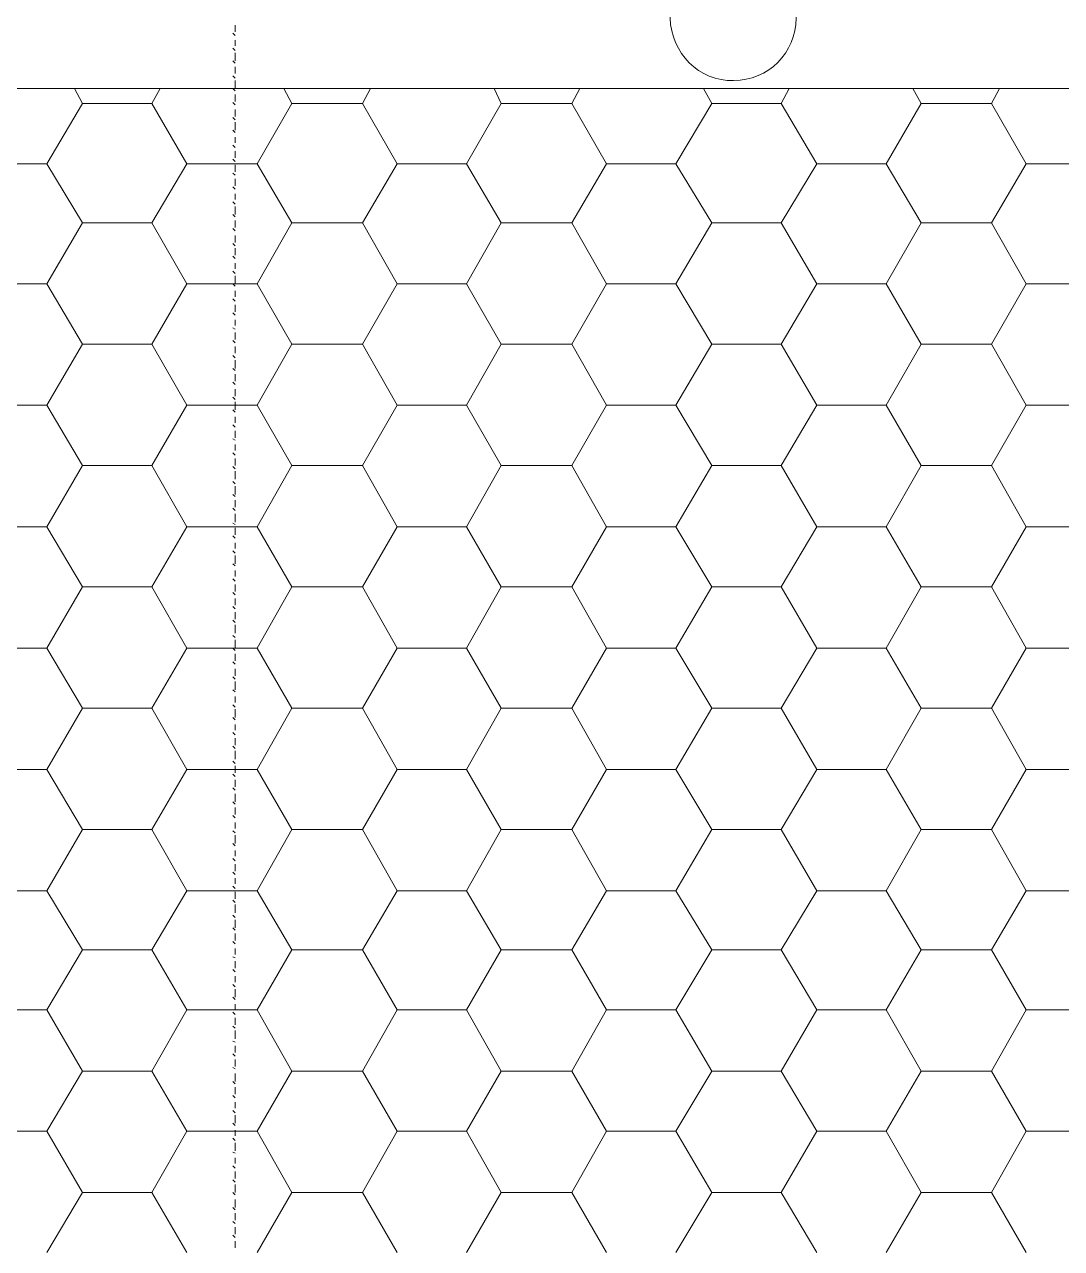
# Model space of a CAD drawing. Header units: millimetres. Extents: x 2928 to 3112, y 1220 to 1280.
# Drawn here: x 3053.932 to 3055.415, y 1273.298 to 1275.049 of the extents above; entities that cross this region are included whole.
import ezdxf

# ---------------------------------------------------------------- set-up
doc = ezdxf.new("R2010")
doc.units = ezdxf.units.MM

msp = doc.modelspace()

# ---------------------------------------------------------------- linework, layer by layer
at = {"color": 7, "linetype": 'Continuous', "lineweight": 20, "true_color": 0x000007}
for points in [[(3054.23327, 1275.04849), (3054.23327, 1275.03857), (3054.23327, 1275.03857)], [(3054.23327, 1275.03361), (3054.22996, 1275.03691), (3054.22996, 1275.03691)], [(3054.23327, 1275.02699), (3054.23327, 1275.01872), (3054.23327, 1275.01872)], [(3054.23327, 1275.0121), (3054.22996, 1275.01541), (3054.22996, 1275.01541)], [(3054.23327, 1275.0088), (3054.23327, 1274.99722), (3054.23327, 1274.99722)], [(3054.23327, 1274.99391), (3054.22996, 1274.99722), (3054.22996, 1274.99722)], [(3054.23327, 1274.98895), (3054.23327, 1274.97903), (3054.23327, 1274.97903)], [(3054.23327, 1274.97241), (3054.22996, 1274.97572), (3054.22996, 1274.97572)], [(3054.23327, 1274.95422), (3054.22996, 1274.95752), (3054.22996, 1274.95752)], [(3054.23327, 1274.9691), (3054.23327, 1274.95752), (3054.23327, 1274.95752)], [(3054.23327, 1274.93437), (3054.22996, 1274.93768), (3054.22996, 1274.93768)], [(3054.23327, 1274.94925), (3054.23327, 1274.93933), (3054.23327, 1274.93933)], [(3054.23327, 1274.92775), (3054.23327, 1274.91783), (3054.23327, 1274.91783)], [(3054.23327, 1274.91287), (3054.22996, 1274.91617), (3054.22996, 1274.91617)], [(3054.23327, 1274.90956), (3054.23327, 1274.89798), (3054.23327, 1274.89798)], [(3054.23327, 1274.89467), (3054.22996, 1274.89798), (3054.22996, 1274.89798)], [(3054.23327, 1274.88806), (3054.23327, 1274.87979), (3054.23327, 1274.87979)], [(3054.23327, 1274.87317), (3054.22996, 1274.87648), (3054.22996, 1274.87648)], [(3054.23327, 1274.86821), (3054.23327, 1274.85828), (3054.23327, 1274.85828)], [(3054.23327, 1274.85332), (3054.22996, 1274.85663), (3054.22996, 1274.85663)], [(3054.23327, 1274.84836), (3054.23327, 1274.83844), (3054.23327, 1274.83844)], [(3054.23327, 1274.83347), (3054.22996, 1274.83678), (3054.22996, 1274.83678)], [(3054.23327, 1274.81363), (3054.22996, 1274.81693), (3054.22996, 1274.81693)], [(3054.23327, 1274.82851), (3054.23327, 1274.81859), (3054.23327, 1274.81859)], [(3054.23327, 1274.79212), (3054.22996, 1274.79543), (3054.22996, 1274.79543)], [(3054.23327, 1274.80701), (3054.23327, 1274.79874), (3054.23327, 1274.79874)], [(3054.23327, 1274.78882), (3054.23327, 1274.77724), (3054.23327, 1274.77724)], [(3054.23327, 1274.77393), (3054.22996, 1274.77724), (3054.22996, 1274.77724)], [(3054.23327, 1274.76897), (3054.23327, 1274.75904), (3054.23327, 1274.75904)], [(3054.23327, 1274.75408), (3054.22996, 1274.75739), (3054.22996, 1274.75739)], [(3054.23327, 1274.74747), (3054.23327, 1274.73754), (3054.23327, 1274.73754)], [(3054.23327, 1274.73258), (3054.22996, 1274.73589), (3054.22996, 1274.73589)], [(3054.23327, 1274.72927), (3054.23327, 1274.71935), (3054.23327, 1274.71935)], [(3054.23327, 1274.71439), (3054.22996, 1274.71769), (3054.22996, 1274.71769)], [(3054.23327, 1274.70777), (3054.23327, 1274.6995), (3054.23327, 1274.6995)], [(3054.23327, 1274.69289), (3054.22996, 1274.69619), (3054.22996, 1274.69619)], [(3054.23327, 1274.67469), (3054.22996, 1274.678), (3054.22996, 1274.678)], [(3054.23327, 1274.68958), (3054.23327, 1274.678), (3054.23327, 1274.678)], [(3054.23327, 1274.65319), (3054.22996, 1274.6565), (3054.22996, 1274.6565)], [(3054.23327, 1274.66808), (3054.23327, 1274.65981), (3054.23327, 1274.65981)], [(3054.23327, 1274.64823), (3054.23327, 1274.6383), (3054.23327, 1274.6383)], [(3054.23327, 1274.63334), (3054.22996, 1274.63665), (3054.22996, 1274.63665)], [(3054.23327, 1274.62673), (3054.23327, 1274.61846), (3054.23327, 1274.61846)], [(3054.23327, 1274.61349), (3054.22996, 1274.61515), (3054.22996, 1274.61515)], [(3054.23327, 1274.60853), (3054.23327, 1274.59861), (3054.23327, 1274.59861)], [(3054.23327, 1274.59365), (3054.22996, 1274.59695), (3054.22996, 1274.59695)], [(3054.23327, 1274.58868), (3054.23327, 1274.57876), (3054.23327, 1274.57876)], [(3054.23327, 1274.57214), (3054.22996, 1274.57545), (3054.22996, 1274.57545)], [(3054.23327, 1274.56884), (3054.23327, 1274.55726), (3054.23327, 1274.55726)], [(3054.23327, 1274.55395), (3054.22996, 1274.55726), (3054.22996, 1274.55726)], [(3054.23327, 1274.5341), (3054.22996, 1274.53741), (3054.22996, 1274.53741)], [(3054.23327, 1274.54899), (3054.23327, 1274.53906), (3054.23327, 1274.53906)], [(3054.23327, 1274.5126), (3054.22996, 1274.51591), (3054.22996, 1274.51591)], [(3054.23327, 1274.52749), (3054.23327, 1274.51756), (3054.23327, 1274.51756)], [(3054.23327, 1274.49441), (3054.22996, 1274.49771), (3054.22996, 1274.49771)], [(3054.23327, 1274.50929), (3054.23327, 1274.49771), (3054.23327, 1274.49771)], [(3054.23327, 1274.48779), (3054.23327, 1274.47952), (3054.23327, 1274.47952)], [(3054.23327, 1274.4729), (3054.22996, 1274.47621), (3054.22996, 1274.47621)], [(3054.23327, 1274.46794), (3054.23327, 1274.45802), (3054.23327, 1274.45802)], [(3054.23327, 1274.45471), (3054.22996, 1274.45636), (3054.22996, 1274.45636)], [(3054.23327, 1274.44809), (3054.23327, 1274.43982), (3054.23327, 1274.43982)], [(3054.23327, 1274.43321), (3054.22996, 1274.43652), (3054.22996, 1274.43652)], [(3054.23327, 1274.42825), (3054.23327, 1274.41832), (3054.23327, 1274.41832)], [(3054.23327, 1274.41336), (3054.22996, 1274.41667), (3054.22996, 1274.41667)], [(3054.23327, 1274.41005), (3054.23327, 1274.39848), (3054.23327, 1274.39848)], [(3054.23327, 1274.39186), (3054.22996, 1274.39517), (3054.22996, 1274.39517)], [(3054.23327, 1274.37367), (3054.22996, 1274.37697), (3054.22996, 1274.37697)], [(3054.23327, 1274.38855), (3054.23327, 1274.37697), (3054.23327, 1274.37697)], [(3054.23327, 1274.3687), (3054.23327, 1274.35878), (3054.23327, 1274.35878)], [(3054.23327, 1274.35382), (3054.22996, 1274.35713), (3054.22996, 1274.35713)], [(3054.23327, 1274.34886), (3054.23327, 1274.33728), (3054.23327, 1274.33728)], [(3054.23327, 1274.33397), (3054.22996, 1274.33562), (3054.22996, 1274.33562)], [(3054.23327, 1274.32901), (3054.23327, 1274.31908), (3054.23327, 1274.31908)], [(3054.23327, 1274.31412), (3054.22996, 1274.31743), (3054.22996, 1274.31743)], [(3054.23327, 1274.30751), (3054.23327, 1274.29924), (3054.23327, 1274.29924)], [(3054.23327, 1274.29262), (3054.22996, 1274.29593), (3054.22996, 1274.29593)], [(3054.23327, 1274.28931), (3054.23327, 1274.27773), (3054.23327, 1274.27773)], [(3054.23327, 1274.27443), (3054.22996, 1274.27773), (3054.22996, 1274.27773)], [(3054.23327, 1274.25292), (3054.22996, 1274.25623), (3054.22996, 1274.25623)], [(3054.23327, 1274.26781), (3054.23327, 1274.25954), (3054.23327, 1274.25954)], [(3054.23327, 1274.23308), (3054.22996, 1274.23638), (3054.22996, 1274.23638)], [(3054.23327, 1274.24796), (3054.23327, 1274.23804), (3054.23327, 1274.23804)], [(3054.23327, 1274.22811), (3054.23327, 1274.21819), (3054.23327, 1274.21819)], [(3054.23327, 1274.21323), (3054.22996, 1274.21654), (3054.22996, 1274.21654)], [(3054.23327, 1274.20827), (3054.23327, 1274.19834), (3054.23327, 1274.19834)], [(3054.23327, 1274.19338), (3054.22996, 1274.19669), (3054.22996, 1274.19669)], [(3054.23327, 1274.19007), (3054.23327, 1274.17849), (3054.23327, 1274.17849)], [(3054.23327, 1274.17188), (3054.22996, 1274.17519), (3054.22996, 1274.17519)], [(3054.23327, 1274.16857), (3054.23327, 1274.15699), (3054.23327, 1274.15699)], [(3054.23327, 1274.15368), (3054.22996, 1274.15699), (3054.22996, 1274.15699)], [(3054.23327, 1274.14872), (3054.23327, 1274.1388), (3054.23327, 1274.1388)], [(3054.23327, 1274.13384), (3054.22996, 1274.13715), (3054.22996, 1274.13715)], [(3054.23327, 1274.11234), (3054.22996, 1274.11564), (3054.22996, 1274.11564)], [(3054.23327, 1274.12722), (3054.23327, 1274.1173), (3054.23327, 1274.1173)], [(3054.23327, 1274.09414), (3054.22996, 1274.09745), (3054.22996, 1274.09745)], [(3054.23327, 1274.10903), (3054.23327, 1274.09745), (3054.23327, 1274.09745)], [(3054.23327, 1274.08753), (3054.23327, 1274.07926), (3054.23327, 1274.07926)], [(3054.23327, 1274.07264), (3054.22996, 1274.07595), (3054.22996, 1274.07595)], [(3054.23327, 1274.06933), (3054.23327, 1274.05775), (3054.23327, 1274.05775)], [(3054.23327, 1274.05445), (3054.22996, 1274.05775), (3054.22996, 1274.05775)], [(3054.23327, 1274.04783), (3054.23327, 1274.03956), (3054.23327, 1274.03956)], [(3054.23327, 1274.03294), (3054.22996, 1274.03625), (3054.22996, 1274.03625)], [(3054.23327, 1274.02798), (3054.23327, 1274.01806), (3054.23327, 1274.01806)], [(3054.23327, 1274.0131), (3054.22996, 1274.0164), (3054.22996, 1274.0164)], [(3054.23327, 1274.00979), (3054.23327, 1273.99821), (3054.23327, 1273.99821)], [(3054.23327, 1273.99159), (3054.22996, 1273.9949), (3054.22996, 1273.9949)], [(3054.23327, 1273.9734), (3054.22996, 1273.97671), (3054.22996, 1273.97671)], [(3054.23327, 1273.98829), (3054.23327, 1273.97836), (3054.23327, 1273.97836)], [(3054.23327, 1273.95355), (3054.22996, 1273.95686), (3054.22996, 1273.95686)], [(3054.23327, 1273.96844), (3054.23327, 1273.95851), (3054.23327, 1273.95851)], [(3054.23327, 1273.94859), (3054.23327, 1273.93701), (3054.23327, 1273.93701)], [(3054.23327, 1273.9337), (3054.22996, 1273.93701), (3054.22996, 1273.93701)], [(3054.23327, 1273.92874), (3054.23327, 1273.91882), (3054.23327, 1273.91882)], [(3054.23327, 1273.91386), (3054.22996, 1273.91716), (3054.22996, 1273.91716)], [(3054.23327, 1273.90724), (3054.23327, 1273.89897), (3054.23327, 1273.89897)], [(3054.23327, 1273.89235), (3054.22996, 1273.89566), (3054.22996, 1273.89566)], [(3054.23327, 1273.88905), (3054.23327, 1273.87747), (3054.23327, 1273.87747)], [(3054.23327, 1273.87416), (3054.22996, 1273.87747), (3054.22996, 1273.87747)], [(3054.23327, 1273.86754), (3054.23327, 1273.85927), (3054.23327, 1273.85927)], [(3054.23327, 1273.85266), (3054.22996, 1273.85597), (3054.22996, 1273.85597)], [(3054.23327, 1273.83281), (3054.22996, 1273.83612), (3054.22996, 1273.83612)], [(3054.23327, 1273.8477), (3054.23327, 1273.83777), (3054.23327, 1273.83777)], [(3054.23327, 1273.81296), (3054.22996, 1273.81627), (3054.22996, 1273.81627)], [(3054.23327, 1273.82785), (3054.23327, 1273.81958), (3054.23327, 1273.81958)], [(3054.23327, 1273.808), (3054.23327, 1273.79808), (3054.23327, 1273.79808)], [(3054.23327, 1273.79312), (3054.22996, 1273.79642), (3054.22996, 1273.79642)], [(3054.23327, 1273.78981), (3054.23327, 1273.77823), (3054.23327, 1273.77823)], [(3054.23327, 1273.77161), (3054.22996, 1273.77492), (3054.22996, 1273.77492)], [(3054.23327, 1273.76831), (3054.23327, 1273.75673), (3054.23327, 1273.75673)], [(3054.23327, 1273.75342), (3054.22996, 1273.75673), (3054.22996, 1273.75673)], [(3054.23327, 1273.74846), (3054.23327, 1273.73853), (3054.23327, 1273.73853)], [(3054.23327, 1273.73357), (3054.22996, 1273.73688), (3054.22996, 1273.73688)], [(3054.23327, 1273.72696), (3054.23327, 1273.71869), (3054.23327, 1273.71869)], [(3054.23327, 1273.71372), (3054.22996, 1273.71538), (3054.22996, 1273.71538)], [(3054.23327, 1273.69388), (3054.22996, 1273.69718), (3054.22996, 1273.69718)], [(3054.23327, 1273.70876), (3054.23327, 1273.69884), (3054.23327, 1273.69884)], [(3054.23327, 1273.67237), (3054.22996, 1273.67568), (3054.22996, 1273.67568)], [(3054.23327, 1273.68726), (3054.23327, 1273.67899), (3054.23327, 1273.67899)], [(3054.23327, 1273.65418), (3054.22996, 1273.65749), (3054.22996, 1273.65749)], [(3054.23327, 1273.66907), (3054.23327, 1273.65749), (3054.23327, 1273.65749)], [(3054.23327, 1273.64756), (3054.23327, 1273.63929), (3054.23327, 1273.63929)], [(3054.23327, 1273.63268), (3054.22996, 1273.63599), (3054.22996, 1273.63599)], [(3054.23327, 1273.62772), (3054.23327, 1273.61779), (3054.23327, 1273.61779)], [(3054.23327, 1273.61283), (3054.22996, 1273.61614), (3054.22996, 1273.61614)], [(3054.23327, 1273.60952), (3054.23327, 1273.59794), (3054.23327, 1273.59794)], [(3054.23327, 1273.59298), (3054.22996, 1273.59464), (3054.22996, 1273.59464)], [(3054.23327, 1273.58802), (3054.23327, 1273.5781), (3054.23327, 1273.5781)], [(3054.23327, 1273.57313), (3054.22996, 1273.57644), (3054.22996, 1273.57644)], [(3054.23327, 1273.55494), (3054.22996, 1273.5566), (3054.22996, 1273.5566)], [(3054.23327, 1273.56817), (3054.23327, 1273.55825), (3054.23327, 1273.55825)], [(3054.23327, 1273.53344), (3054.22996, 1273.53675), (3054.22996, 1273.53675)], [(3054.23327, 1273.54833), (3054.23327, 1273.53675), (3054.23327, 1273.53675)], [(3054.23327, 1273.51359), (3054.22996, 1273.5169), (3054.22996, 1273.5169)], [(3054.23327, 1273.52848), (3054.23327, 1273.51855), (3054.23327, 1273.51855)], [(3054.23327, 1273.50698), (3054.23327, 1273.49871), (3054.23327, 1273.49871)], [(3054.23327, 1273.49209), (3054.22996, 1273.4954), (3054.22996, 1273.4954)], [(3054.23327, 1273.48878), (3054.23327, 1273.4772), (3054.23327, 1273.4772)], [(3054.23327, 1273.4739), (3054.22996, 1273.4772), (3054.22996, 1273.4772)], [(3054.23327, 1273.46728), (3054.23327, 1273.45901), (3054.23327, 1273.45901)], [(3054.23327, 1273.45239), (3054.22996, 1273.4557), (3054.22996, 1273.4557)], [(3054.23327, 1273.44909), (3054.23327, 1273.43751), (3054.23327, 1273.43751)], [(3054.23327, 1273.4342), (3054.22996, 1273.43585), (3054.22996, 1273.43585)], [(3054.23327, 1273.4127), (3054.22996, 1273.41601), (3054.22996, 1273.41601)], [(3054.23327, 1273.42758), (3054.23327, 1273.41931), (3054.23327, 1273.41931)], [(3054.23327, 1273.39285), (3054.22996, 1273.39616), (3054.22996, 1273.39616)], [(3054.23327, 1273.40774), (3054.23327, 1273.39781), (3054.23327, 1273.39781)], [(3054.23327, 1273.37466), (3054.22996, 1273.37796), (3054.22996, 1273.37796)], [(3054.23327, 1273.38954), (3054.23327, 1273.37796), (3054.23327, 1273.37796)], [(3054.23327, 1273.36804), (3054.23327, 1273.35646), (3054.23327, 1273.35646)], [(3054.23327, 1273.35315), (3054.22996, 1273.35646), (3054.22996, 1273.35646)], [(3054.23327, 1273.34819), (3054.23327, 1273.33827), (3054.23327, 1273.33827)], [(3054.23327, 1273.33331), (3054.22996, 1273.33661), (3054.22996, 1273.33661)], [(3054.23327, 1273.32834), (3054.23327, 1273.31842), (3054.23327, 1273.31842)], [(3054.23327, 1273.31346), (3054.22996, 1273.31677), (3054.22996, 1273.31677)], [(3054.23327, 1273.3085), (3054.23327, 1273.29857), (3054.23327, 1273.29857)]]:
    msp.add_lwpolyline(points, dxfattribs=at)
at = {"color": 7, "linetype": 'Continuous', "lineweight": 5, "true_color": 0x000007}
msp.add_lwpolyline([(3058.27562, 1268.15632), (3052.47342, 1268.15632), (3058.27562, 1268.15632), (3058.27562, 1274.95752), (3052.47342, 1274.95752), (3052.47342, 1268.15632)], dxfattribs=at)
at = {"color": 9, "linetype": 'Continuous', "lineweight": 13, "true_color": 0xbababa}
for points in [[(3054.01494, 1274.93602), (3054.00336, 1274.95752), (3054.00336, 1274.95752)], [(3054.11418, 1274.93602), (3054.12576, 1274.95752), (3054.12576, 1274.95752)], [(3054.31431, 1274.93602), (3054.30274, 1274.95752), (3054.30274, 1274.95752)], [(3054.41521, 1274.93602), (3054.42679, 1274.95752), (3054.42679, 1274.95752)], [(3054.61369, 1274.93602), (3054.60376, 1274.95752), (3054.60376, 1274.95752)], [(3054.71458, 1274.93602), (3054.72616, 1274.95752), (3054.72616, 1274.95752)], [(3054.91471, 1274.93602), (3054.90313, 1274.95752), (3054.90313, 1274.95752)], [(3055.01395, 1274.93602), (3055.02553, 1274.95752), (3055.02553, 1274.95752)], [(3055.21408, 1274.93602), (3055.20251, 1274.95752), (3055.20251, 1274.95752)], [(3055.31498, 1274.93602), (3055.32655, 1274.95752), (3055.32655, 1274.95752)], [(3053.96367, 1274.85001), (3054.01494, 1274.93602), (3054.01494, 1274.93602)], [(3054.01494, 1274.93602), (3054.11418, 1274.93602), (3054.11418, 1274.93602)], [(3054.1638, 1274.85001), (3054.11418, 1274.93602), (3054.11418, 1274.93602)], [(3054.26469, 1274.85001), (3054.31431, 1274.93602), (3054.31431, 1274.93602)], [(3054.31431, 1274.93602), (3054.41521, 1274.93602), (3054.41521, 1274.93602)], [(3054.46483, 1274.85001), (3054.41521, 1274.93602), (3054.41521, 1274.93602)], [(3054.56407, 1274.85001), (3054.61369, 1274.93602), (3054.61369, 1274.93602)], [(3054.61369, 1274.93602), (3054.71458, 1274.93602), (3054.71458, 1274.93602)], [(3054.7642, 1274.85001), (3054.71458, 1274.93602), (3054.71458, 1274.93602)], [(3054.86344, 1274.85001), (3054.91471, 1274.93602), (3054.91471, 1274.93602)], [(3054.91471, 1274.93602), (3055.01395, 1274.93602), (3055.01395, 1274.93602)], [(3055.06522, 1274.85001), (3055.01395, 1274.93602), (3055.01395, 1274.93602)], [(3055.16446, 1274.85001), (3055.21408, 1274.93602), (3055.21408, 1274.93602)], [(3055.21408, 1274.93602), (3055.31498, 1274.93602), (3055.31498, 1274.93602)], [(3055.3646, 1274.85001), (3055.31498, 1274.93602), (3055.31498, 1274.93602)], [(3053.86443, 1274.85001), (3053.96367, 1274.85001), (3053.96367, 1274.85001)], [(3054.01494, 1274.76566), (3053.96367, 1274.85001), (3053.96367, 1274.85001)], [(3054.11418, 1274.76566), (3054.1638, 1274.85001), (3054.1638, 1274.85001)], [(3054.1638, 1274.85001), (3054.26469, 1274.85001), (3054.26469, 1274.85001)], [(3054.31431, 1274.76566), (3054.26469, 1274.85001), (3054.26469, 1274.85001)], [(3054.41521, 1274.76566), (3054.46483, 1274.85001), (3054.46483, 1274.85001)], [(3054.46483, 1274.85001), (3054.56407, 1274.85001), (3054.56407, 1274.85001)], [(3054.61369, 1274.76566), (3054.56407, 1274.85001), (3054.56407, 1274.85001)], [(3054.71458, 1274.76566), (3054.7642, 1274.85001), (3054.7642, 1274.85001)], [(3054.7642, 1274.85001), (3054.86344, 1274.85001), (3054.86344, 1274.85001)], [(3054.91471, 1274.76566), (3054.86344, 1274.85001), (3054.86344, 1274.85001)], [(3055.01395, 1274.76566), (3055.06522, 1274.85001), (3055.06522, 1274.85001)], [(3055.06522, 1274.85001), (3055.16446, 1274.85001), (3055.16446, 1274.85001)], [(3055.21408, 1274.76566), (3055.16446, 1274.85001), (3055.16446, 1274.85001)], [(3055.31498, 1274.76566), (3055.3646, 1274.85001), (3055.3646, 1274.85001)], [(3055.3646, 1274.85001), (3055.46549, 1274.85001), (3055.46549, 1274.85001)], [(3053.96367, 1274.678), (3054.01494, 1274.76566), (3054.01494, 1274.76566)], [(3054.01494, 1274.76566), (3054.11418, 1274.76566), (3054.11418, 1274.76566)], [(3054.1638, 1274.678), (3054.11418, 1274.76566), (3054.11418, 1274.76566)], [(3054.26469, 1274.678), (3054.31431, 1274.76566), (3054.31431, 1274.76566)], [(3054.31431, 1274.76566), (3054.41521, 1274.76566), (3054.41521, 1274.76566)], [(3054.46483, 1274.678), (3054.41521, 1274.76566), (3054.41521, 1274.76566)], [(3054.56407, 1274.678), (3054.61369, 1274.76566), (3054.61369, 1274.76566)], [(3054.61369, 1274.76566), (3054.71458, 1274.76566), (3054.71458, 1274.76566)], [(3054.7642, 1274.678), (3054.71458, 1274.76566), (3054.71458, 1274.76566)], [(3054.86344, 1274.678), (3054.91471, 1274.76566), (3054.91471, 1274.76566)], [(3054.91471, 1274.76566), (3055.01395, 1274.76566), (3055.01395, 1274.76566)], [(3055.06522, 1274.678), (3055.01395, 1274.76566), (3055.01395, 1274.76566)], [(3055.16446, 1274.678), (3055.21408, 1274.76566), (3055.21408, 1274.76566)], [(3055.21408, 1274.76566), (3055.31498, 1274.76566), (3055.31498, 1274.76566)], [(3055.3646, 1274.678), (3055.31498, 1274.76566), (3055.31498, 1274.76566)], [(3053.86443, 1274.678), (3053.96367, 1274.678), (3053.96367, 1274.678)], [(3054.01494, 1274.59199), (3053.96367, 1274.678), (3053.96367, 1274.678)], [(3054.11418, 1274.59199), (3054.1638, 1274.678), (3054.1638, 1274.678)], [(3054.1638, 1274.678), (3054.26469, 1274.678), (3054.26469, 1274.678)], [(3054.31431, 1274.59199), (3054.26469, 1274.678), (3054.26469, 1274.678)], [(3054.41521, 1274.59199), (3054.46483, 1274.678), (3054.46483, 1274.678)], [(3054.46483, 1274.678), (3054.56407, 1274.678), (3054.56407, 1274.678)], [(3054.61369, 1274.59199), (3054.56407, 1274.678), (3054.56407, 1274.678)], [(3054.71458, 1274.59199), (3054.7642, 1274.678), (3054.7642, 1274.678)], [(3054.7642, 1274.678), (3054.86344, 1274.678), (3054.86344, 1274.678)], [(3054.91471, 1274.59199), (3054.86344, 1274.678), (3054.86344, 1274.678)], [(3055.01395, 1274.59199), (3055.06522, 1274.678), (3055.06522, 1274.678)], [(3055.06522, 1274.678), (3055.16446, 1274.678), (3055.16446, 1274.678)], [(3055.21408, 1274.59199), (3055.16446, 1274.678), (3055.16446, 1274.678)], [(3055.31498, 1274.59199), (3055.3646, 1274.678), (3055.3646, 1274.678)], [(3055.3646, 1274.678), (3055.46549, 1274.678), (3055.46549, 1274.678)], [(3053.96367, 1274.50433), (3054.01494, 1274.59199), (3054.01494, 1274.59199)], [(3054.01494, 1274.59199), (3054.11418, 1274.59199), (3054.11418, 1274.59199)], [(3054.1638, 1274.50433), (3054.11418, 1274.59199), (3054.11418, 1274.59199)], [(3054.26469, 1274.50433), (3054.31431, 1274.59199), (3054.31431, 1274.59199)], [(3054.31431, 1274.59199), (3054.41521, 1274.59199), (3054.41521, 1274.59199)], [(3054.46483, 1274.50433), (3054.41521, 1274.59199), (3054.41521, 1274.59199)], [(3054.56407, 1274.50433), (3054.61369, 1274.59199), (3054.61369, 1274.59199)], [(3054.61369, 1274.59199), (3054.71458, 1274.59199), (3054.71458, 1274.59199)], [(3054.7642, 1274.50433), (3054.71458, 1274.59199), (3054.71458, 1274.59199)], [(3054.86344, 1274.50433), (3054.91471, 1274.59199), (3054.91471, 1274.59199)], [(3054.91471, 1274.59199), (3055.01395, 1274.59199), (3055.01395, 1274.59199)], [(3055.06522, 1274.50433), (3055.01395, 1274.59199), (3055.01395, 1274.59199)], [(3055.16446, 1274.50433), (3055.21408, 1274.59199), (3055.21408, 1274.59199)], [(3055.21408, 1274.59199), (3055.31498, 1274.59199), (3055.31498, 1274.59199)], [(3055.3646, 1274.50433), (3055.31498, 1274.59199), (3055.31498, 1274.59199)], [(3053.86443, 1274.50433), (3053.96367, 1274.50433), (3053.96367, 1274.50433)], [(3054.01494, 1274.41832), (3053.96367, 1274.50433), (3053.96367, 1274.50433)], [(3054.11418, 1274.41832), (3054.1638, 1274.50433), (3054.1638, 1274.50433)], [(3054.1638, 1274.50433), (3054.26469, 1274.50433), (3054.26469, 1274.50433)], [(3054.31431, 1274.41832), (3054.26469, 1274.50433), (3054.26469, 1274.50433)], [(3054.41521, 1274.41832), (3054.46483, 1274.50433), (3054.46483, 1274.50433)], [(3054.46483, 1274.50433), (3054.56407, 1274.50433), (3054.56407, 1274.50433)], [(3054.61369, 1274.41832), (3054.56407, 1274.50433), (3054.56407, 1274.50433)], [(3054.71458, 1274.41832), (3054.7642, 1274.50433), (3054.7642, 1274.50433)], [(3054.7642, 1274.50433), (3054.86344, 1274.50433), (3054.86344, 1274.50433)], [(3054.91471, 1274.41832), (3054.86344, 1274.50433), (3054.86344, 1274.50433)], [(3055.01395, 1274.41832), (3055.06522, 1274.50433), (3055.06522, 1274.50433)], [(3055.06522, 1274.50433), (3055.16446, 1274.50433), (3055.16446, 1274.50433)], [(3055.21408, 1274.41832), (3055.16446, 1274.50433), (3055.16446, 1274.50433)], [(3055.31498, 1274.41832), (3055.3646, 1274.50433), (3055.3646, 1274.50433)], [(3055.3646, 1274.50433), (3055.46549, 1274.50433), (3055.46549, 1274.50433)], [(3053.96367, 1274.33066), (3054.01494, 1274.41832), (3054.01494, 1274.41832)], [(3054.01494, 1274.41832), (3054.11418, 1274.41832), (3054.11418, 1274.41832)], [(3054.1638, 1274.33066), (3054.11418, 1274.41832), (3054.11418, 1274.41832)], [(3054.26469, 1274.33066), (3054.31431, 1274.41832), (3054.31431, 1274.41832)], [(3054.31431, 1274.41832), (3054.41521, 1274.41832), (3054.41521, 1274.41832)], [(3054.46483, 1274.33066), (3054.41521, 1274.41832), (3054.41521, 1274.41832)], [(3054.56407, 1274.33066), (3054.61369, 1274.41832), (3054.61369, 1274.41832)], [(3054.61369, 1274.41832), (3054.71458, 1274.41832), (3054.71458, 1274.41832)], [(3054.7642, 1274.33066), (3054.71458, 1274.41832), (3054.71458, 1274.41832)], [(3054.86344, 1274.33066), (3054.91471, 1274.41832), (3054.91471, 1274.41832)], [(3054.91471, 1274.41832), (3055.01395, 1274.41832), (3055.01395, 1274.41832)], [(3055.06522, 1274.33066), (3055.01395, 1274.41832), (3055.01395, 1274.41832)], [(3055.16446, 1274.33066), (3055.21408, 1274.41832), (3055.21408, 1274.41832)], [(3055.21408, 1274.41832), (3055.31498, 1274.41832), (3055.31498, 1274.41832)], [(3055.3646, 1274.33066), (3055.31498, 1274.41832), (3055.31498, 1274.41832)], [(3053.86443, 1274.33066), (3053.96367, 1274.33066), (3053.96367, 1274.33066)], [(3054.01494, 1274.24465), (3053.96367, 1274.33066), (3053.96367, 1274.33066)], [(3054.11418, 1274.24465), (3054.1638, 1274.33066), (3054.1638, 1274.33066)], [(3054.1638, 1274.33066), (3054.26469, 1274.33066), (3054.26469, 1274.33066)], [(3054.31431, 1274.24465), (3054.26469, 1274.33066), (3054.26469, 1274.33066)], [(3054.41521, 1274.24465), (3054.46483, 1274.33066), (3054.46483, 1274.33066)], [(3054.46483, 1274.33066), (3054.56407, 1274.33066), (3054.56407, 1274.33066)], [(3054.61369, 1274.24465), (3054.56407, 1274.33066), (3054.56407, 1274.33066)], [(3054.71458, 1274.24465), (3054.7642, 1274.33066), (3054.7642, 1274.33066)], [(3054.7642, 1274.33066), (3054.86344, 1274.33066), (3054.86344, 1274.33066)], [(3054.91471, 1274.24465), (3054.86344, 1274.33066), (3054.86344, 1274.33066)], [(3055.01395, 1274.24465), (3055.06522, 1274.33066), (3055.06522, 1274.33066)], [(3055.06522, 1274.33066), (3055.16446, 1274.33066), (3055.16446, 1274.33066)], [(3055.21408, 1274.24465), (3055.16446, 1274.33066), (3055.16446, 1274.33066)], [(3055.31498, 1274.24465), (3055.3646, 1274.33066), (3055.3646, 1274.33066)], [(3055.3646, 1274.33066), (3055.46549, 1274.33066), (3055.46549, 1274.33066)], [(3053.96367, 1274.15699), (3054.01494, 1274.24465), (3054.01494, 1274.24465)], [(3054.01494, 1274.24465), (3054.11418, 1274.24465), (3054.11418, 1274.24465)], [(3054.1638, 1274.15699), (3054.11418, 1274.24465), (3054.11418, 1274.24465)], [(3054.26469, 1274.15699), (3054.31431, 1274.24465), (3054.31431, 1274.24465)], [(3054.31431, 1274.24465), (3054.41521, 1274.24465), (3054.41521, 1274.24465)], [(3054.46483, 1274.15699), (3054.41521, 1274.24465), (3054.41521, 1274.24465)], [(3054.56407, 1274.15699), (3054.61369, 1274.24465), (3054.61369, 1274.24465)], [(3054.61369, 1274.24465), (3054.71458, 1274.24465), (3054.71458, 1274.24465)], [(3054.7642, 1274.15699), (3054.71458, 1274.24465), (3054.71458, 1274.24465)], [(3054.86344, 1274.15699), (3054.91471, 1274.24465), (3054.91471, 1274.24465)], [(3054.91471, 1274.24465), (3055.01395, 1274.24465), (3055.01395, 1274.24465)], [(3055.06522, 1274.15699), (3055.01395, 1274.24465), (3055.01395, 1274.24465)], [(3055.16446, 1274.15699), (3055.21408, 1274.24465), (3055.21408, 1274.24465)], [(3055.21408, 1274.24465), (3055.31498, 1274.24465), (3055.31498, 1274.24465)], [(3055.3646, 1274.15699), (3055.31498, 1274.24465), (3055.31498, 1274.24465)], [(3053.86443, 1274.15699), (3053.96367, 1274.15699), (3053.96367, 1274.15699)], [(3054.01494, 1274.07099), (3053.96367, 1274.15699), (3053.96367, 1274.15699)], [(3054.11418, 1274.07099), (3054.1638, 1274.15699), (3054.1638, 1274.15699)], [(3054.1638, 1274.15699), (3054.26469, 1274.15699), (3054.26469, 1274.15699)], [(3054.31431, 1274.07099), (3054.26469, 1274.15699), (3054.26469, 1274.15699)], [(3054.41521, 1274.07099), (3054.46483, 1274.15699), (3054.46483, 1274.15699)], [(3054.46483, 1274.15699), (3054.56407, 1274.15699), (3054.56407, 1274.15699)], [(3054.61369, 1274.07099), (3054.56407, 1274.15699), (3054.56407, 1274.15699)], [(3054.71458, 1274.07099), (3054.7642, 1274.15699), (3054.7642, 1274.15699)], [(3054.7642, 1274.15699), (3054.86344, 1274.15699), (3054.86344, 1274.15699)], [(3054.91471, 1274.07099), (3054.86344, 1274.15699), (3054.86344, 1274.15699)], [(3055.01395, 1274.07099), (3055.06522, 1274.15699), (3055.06522, 1274.15699)], [(3055.06522, 1274.15699), (3055.16446, 1274.15699), (3055.16446, 1274.15699)], [(3055.21408, 1274.07099), (3055.16446, 1274.15699), (3055.16446, 1274.15699)], [(3055.31498, 1274.07099), (3055.3646, 1274.15699), (3055.3646, 1274.15699)], [(3055.3646, 1274.15699), (3055.46549, 1274.15699), (3055.46549, 1274.15699)], [(3053.96367, 1273.98332), (3054.01494, 1274.07099), (3054.01494, 1274.07099)], [(3054.01494, 1274.07099), (3054.11418, 1274.07099), (3054.11418, 1274.07099)], [(3054.1638, 1273.98332), (3054.11418, 1274.07099), (3054.11418, 1274.07099)], [(3054.26469, 1273.98332), (3054.31431, 1274.07099), (3054.31431, 1274.07099)], [(3054.31431, 1274.07099), (3054.41521, 1274.07099), (3054.41521, 1274.07099)], [(3054.46483, 1273.98332), (3054.41521, 1274.07099), (3054.41521, 1274.07099)], [(3054.56407, 1273.98332), (3054.61369, 1274.07099), (3054.61369, 1274.07099)], [(3054.61369, 1274.07099), (3054.71458, 1274.07099), (3054.71458, 1274.07099)], [(3054.7642, 1273.98332), (3054.71458, 1274.07099), (3054.71458, 1274.07099)], [(3054.86344, 1273.98332), (3054.91471, 1274.07099), (3054.91471, 1274.07099)], [(3054.91471, 1274.07099), (3055.01395, 1274.07099), (3055.01395, 1274.07099)], [(3055.06522, 1273.98332), (3055.01395, 1274.07099), (3055.01395, 1274.07099)], [(3055.16446, 1273.98332), (3055.21408, 1274.07099), (3055.21408, 1274.07099)], [(3055.21408, 1274.07099), (3055.31498, 1274.07099), (3055.31498, 1274.07099)], [(3055.3646, 1273.98332), (3055.31498, 1274.07099), (3055.31498, 1274.07099)], [(3053.86443, 1273.98332), (3053.96367, 1273.98332), (3053.96367, 1273.98332)], [(3054.01494, 1273.89732), (3053.96367, 1273.98332), (3053.96367, 1273.98332)], [(3054.11418, 1273.89732), (3054.1638, 1273.98332), (3054.1638, 1273.98332)], [(3054.1638, 1273.98332), (3054.26469, 1273.98332), (3054.26469, 1273.98332)], [(3054.31431, 1273.89732), (3054.26469, 1273.98332), (3054.26469, 1273.98332)], [(3054.41521, 1273.89732), (3054.46483, 1273.98332), (3054.46483, 1273.98332)], [(3054.46483, 1273.98332), (3054.56407, 1273.98332), (3054.56407, 1273.98332)], [(3054.61369, 1273.89732), (3054.56407, 1273.98332), (3054.56407, 1273.98332)], [(3054.71458, 1273.89732), (3054.7642, 1273.98332), (3054.7642, 1273.98332)], [(3054.7642, 1273.98332), (3054.86344, 1273.98332), (3054.86344, 1273.98332)], [(3054.91471, 1273.89732), (3054.86344, 1273.98332), (3054.86344, 1273.98332)], [(3055.01395, 1273.89732), (3055.06522, 1273.98332), (3055.06522, 1273.98332)], [(3055.06522, 1273.98332), (3055.16446, 1273.98332), (3055.16446, 1273.98332)], [(3055.21408, 1273.89732), (3055.16446, 1273.98332), (3055.16446, 1273.98332)], [(3055.31498, 1273.89732), (3055.3646, 1273.98332), (3055.3646, 1273.98332)], [(3055.3646, 1273.98332), (3055.46549, 1273.98332), (3055.46549, 1273.98332)], [(3053.96367, 1273.80966), (3054.01494, 1273.89732), (3054.01494, 1273.89732)], [(3054.01494, 1273.89732), (3054.11418, 1273.89732), (3054.11418, 1273.89732)], [(3054.1638, 1273.80966), (3054.11418, 1273.89732), (3054.11418, 1273.89732)], [(3054.26469, 1273.80966), (3054.31431, 1273.89732), (3054.31431, 1273.89732)], [(3054.31431, 1273.89732), (3054.41521, 1273.89732), (3054.41521, 1273.89732)], [(3054.46483, 1273.80966), (3054.41521, 1273.89732), (3054.41521, 1273.89732)], [(3054.56407, 1273.80966), (3054.61369, 1273.89732), (3054.61369, 1273.89732)], [(3054.61369, 1273.89732), (3054.71458, 1273.89732), (3054.71458, 1273.89732)], [(3054.7642, 1273.80966), (3054.71458, 1273.89732), (3054.71458, 1273.89732)], [(3054.86344, 1273.80966), (3054.91471, 1273.89732), (3054.91471, 1273.89732)], [(3054.91471, 1273.89732), (3055.01395, 1273.89732), (3055.01395, 1273.89732)], [(3055.06522, 1273.80966), (3055.01395, 1273.89732), (3055.01395, 1273.89732)], [(3055.16446, 1273.80966), (3055.21408, 1273.89732), (3055.21408, 1273.89732)], [(3055.21408, 1273.89732), (3055.31498, 1273.89732), (3055.31498, 1273.89732)], [(3055.3646, 1273.80966), (3055.31498, 1273.89732), (3055.31498, 1273.89732)], [(3053.86443, 1273.80966), (3053.96367, 1273.80966), (3053.96367, 1273.80966)], [(3054.01494, 1273.7253), (3053.96367, 1273.80966), (3053.96367, 1273.80966)], [(3054.11418, 1273.7253), (3054.1638, 1273.80966), (3054.1638, 1273.80966)], [(3054.1638, 1273.80966), (3054.26469, 1273.80966), (3054.26469, 1273.80966)], [(3054.31431, 1273.7253), (3054.26469, 1273.80966), (3054.26469, 1273.80966)], [(3054.41521, 1273.7253), (3054.46483, 1273.80966), (3054.46483, 1273.80966)], [(3054.46483, 1273.80966), (3054.56407, 1273.80966), (3054.56407, 1273.80966)], [(3054.61369, 1273.7253), (3054.56407, 1273.80966), (3054.56407, 1273.80966)], [(3054.71458, 1273.7253), (3054.7642, 1273.80966), (3054.7642, 1273.80966)], [(3054.7642, 1273.80966), (3054.86344, 1273.80966), (3054.86344, 1273.80966)], [(3054.91471, 1273.7253), (3054.86344, 1273.80966), (3054.86344, 1273.80966)], [(3055.01395, 1273.7253), (3055.06522, 1273.80966), (3055.06522, 1273.80966)], [(3055.06522, 1273.80966), (3055.16446, 1273.80966), (3055.16446, 1273.80966)], [(3055.21408, 1273.7253), (3055.16446, 1273.80966), (3055.16446, 1273.80966)], [(3055.31498, 1273.7253), (3055.3646, 1273.80966), (3055.3646, 1273.80966)], [(3055.3646, 1273.80966), (3055.46549, 1273.80966), (3055.46549, 1273.80966)], [(3053.96367, 1273.63929), (3054.01494, 1273.7253), (3054.01494, 1273.7253)], [(3054.01494, 1273.7253), (3054.11418, 1273.7253), (3054.11418, 1273.7253)], [(3054.1638, 1273.63929), (3054.11418, 1273.7253), (3054.11418, 1273.7253)], [(3054.26469, 1273.63929), (3054.31431, 1273.7253), (3054.31431, 1273.7253)], [(3054.31431, 1273.7253), (3054.41521, 1273.7253), (3054.41521, 1273.7253)], [(3054.46483, 1273.63929), (3054.41521, 1273.7253), (3054.41521, 1273.7253)], [(3054.56407, 1273.63929), (3054.61369, 1273.7253), (3054.61369, 1273.7253)], [(3054.61369, 1273.7253), (3054.71458, 1273.7253), (3054.71458, 1273.7253)], [(3054.7642, 1273.63929), (3054.71458, 1273.7253), (3054.71458, 1273.7253)], [(3054.86344, 1273.63929), (3054.91471, 1273.7253), (3054.91471, 1273.7253)], [(3054.91471, 1273.7253), (3055.01395, 1273.7253), (3055.01395, 1273.7253)], [(3055.06522, 1273.63929), (3055.01395, 1273.7253), (3055.01395, 1273.7253)], [(3055.16446, 1273.63929), (3055.21408, 1273.7253), (3055.21408, 1273.7253)], [(3055.21408, 1273.7253), (3055.31498, 1273.7253), (3055.31498, 1273.7253)], [(3055.3646, 1273.63929), (3055.31498, 1273.7253), (3055.31498, 1273.7253)], [(3053.86443, 1273.63929), (3053.96367, 1273.63929), (3053.96367, 1273.63929)], [(3054.01494, 1273.55163), (3053.96367, 1273.63929), (3053.96367, 1273.63929)], [(3054.11418, 1273.55163), (3054.1638, 1273.63929), (3054.1638, 1273.63929)], [(3054.1638, 1273.63929), (3054.26469, 1273.63929), (3054.26469, 1273.63929)], [(3054.31431, 1273.55163), (3054.26469, 1273.63929), (3054.26469, 1273.63929)], [(3054.41521, 1273.55163), (3054.46483, 1273.63929), (3054.46483, 1273.63929)], [(3054.46483, 1273.63929), (3054.56407, 1273.63929), (3054.56407, 1273.63929)], [(3054.61369, 1273.55163), (3054.56407, 1273.63929), (3054.56407, 1273.63929)], [(3054.71458, 1273.55163), (3054.7642, 1273.63929), (3054.7642, 1273.63929)], [(3054.7642, 1273.63929), (3054.86344, 1273.63929), (3054.86344, 1273.63929)], [(3054.91471, 1273.55163), (3054.86344, 1273.63929), (3054.86344, 1273.63929)], [(3055.01395, 1273.55163), (3055.06522, 1273.63929), (3055.06522, 1273.63929)], [(3055.06522, 1273.63929), (3055.16446, 1273.63929), (3055.16446, 1273.63929)], [(3055.21408, 1273.55163), (3055.16446, 1273.63929), (3055.16446, 1273.63929)], [(3055.31498, 1273.55163), (3055.3646, 1273.63929), (3055.3646, 1273.63929)], [(3055.3646, 1273.63929), (3055.46549, 1273.63929), (3055.46549, 1273.63929)], [(3053.96367, 1273.46563), (3054.01494, 1273.55163), (3054.01494, 1273.55163)], [(3054.01494, 1273.55163), (3054.11418, 1273.55163), (3054.11418, 1273.55163)], [(3054.1638, 1273.46563), (3054.11418, 1273.55163), (3054.11418, 1273.55163)], [(3054.26469, 1273.46563), (3054.31431, 1273.55163), (3054.31431, 1273.55163)], [(3054.31431, 1273.55163), (3054.41521, 1273.55163), (3054.41521, 1273.55163)], [(3054.46483, 1273.46563), (3054.41521, 1273.55163), (3054.41521, 1273.55163)], [(3054.56407, 1273.46563), (3054.61369, 1273.55163), (3054.61369, 1273.55163)], [(3054.61369, 1273.55163), (3054.71458, 1273.55163), (3054.71458, 1273.55163)], [(3054.7642, 1273.46563), (3054.71458, 1273.55163), (3054.71458, 1273.55163)], [(3054.86344, 1273.46563), (3054.91471, 1273.55163), (3054.91471, 1273.55163)], [(3054.91471, 1273.55163), (3055.01395, 1273.55163), (3055.01395, 1273.55163)], [(3055.06522, 1273.46563), (3055.01395, 1273.55163), (3055.01395, 1273.55163)], [(3055.16446, 1273.46563), (3055.21408, 1273.55163), (3055.21408, 1273.55163)], [(3055.21408, 1273.55163), (3055.31498, 1273.55163), (3055.31498, 1273.55163)], [(3055.3646, 1273.46563), (3055.31498, 1273.55163), (3055.31498, 1273.55163)], [(3053.86443, 1273.46563), (3053.96367, 1273.46563), (3053.96367, 1273.46563)], [(3054.01494, 1273.37796), (3053.96367, 1273.46563), (3053.96367, 1273.46563)], [(3054.11418, 1273.37796), (3054.1638, 1273.46563), (3054.1638, 1273.46563)], [(3054.1638, 1273.46563), (3054.26469, 1273.46563), (3054.26469, 1273.46563)], [(3054.31431, 1273.37796), (3054.26469, 1273.46563), (3054.26469, 1273.46563)], [(3054.41521, 1273.37796), (3054.46483, 1273.46563), (3054.46483, 1273.46563)], [(3054.46483, 1273.46563), (3054.56407, 1273.46563), (3054.56407, 1273.46563)], [(3054.61369, 1273.37796), (3054.56407, 1273.46563), (3054.56407, 1273.46563)], [(3054.71458, 1273.37796), (3054.7642, 1273.46563), (3054.7642, 1273.46563)], [(3054.7642, 1273.46563), (3054.86344, 1273.46563), (3054.86344, 1273.46563)], [(3054.91471, 1273.37796), (3054.86344, 1273.46563), (3054.86344, 1273.46563)], [(3055.01395, 1273.37796), (3055.06522, 1273.46563), (3055.06522, 1273.46563)], [(3055.06522, 1273.46563), (3055.16446, 1273.46563), (3055.16446, 1273.46563)], [(3055.21408, 1273.37796), (3055.16446, 1273.46563), (3055.16446, 1273.46563)], [(3055.31498, 1273.37796), (3055.3646, 1273.46563), (3055.3646, 1273.46563)], [(3055.3646, 1273.46563), (3055.46549, 1273.46563), (3055.46549, 1273.46563)], [(3053.96367, 1273.29196), (3054.01494, 1273.37796), (3054.01494, 1273.37796)], [(3054.01494, 1273.37796), (3054.11418, 1273.37796), (3054.11418, 1273.37796)], [(3054.1638, 1273.29196), (3054.11418, 1273.37796), (3054.11418, 1273.37796)], [(3054.26469, 1273.29196), (3054.31431, 1273.37796), (3054.31431, 1273.37796)], [(3054.31431, 1273.37796), (3054.41521, 1273.37796), (3054.41521, 1273.37796)], [(3054.46483, 1273.29196), (3054.41521, 1273.37796), (3054.41521, 1273.37796)], [(3054.56407, 1273.29196), (3054.61369, 1273.37796), (3054.61369, 1273.37796)], [(3054.61369, 1273.37796), (3054.71458, 1273.37796), (3054.71458, 1273.37796)], [(3054.7642, 1273.29196), (3054.71458, 1273.37796), (3054.71458, 1273.37796)], [(3054.86344, 1273.29196), (3054.91471, 1273.37796), (3054.91471, 1273.37796)], [(3054.91471, 1273.37796), (3055.01395, 1273.37796), (3055.01395, 1273.37796)], [(3055.06522, 1273.29196), (3055.01395, 1273.37796), (3055.01395, 1273.37796)], [(3055.16446, 1273.29196), (3055.21408, 1273.37796), (3055.21408, 1273.37796)], [(3055.21408, 1273.37796), (3055.31498, 1273.37796), (3055.31498, 1273.37796)], [(3055.3646, 1273.29196), (3055.31498, 1273.37796), (3055.31498, 1273.37796)]]:
    msp.add_lwpolyline(points, dxfattribs=at)
at = {"color": 253, "linetype": 'Continuous', "lineweight": 5, "true_color": 0x9a9a9a}
msp.add_open_spline([(3054.94614, 1274.9691), (3054.99576, 1274.9691), (3055.03545, 1275.0088), (3055.03545, 1275.05842), (3055.03545, 1275.05842), (3055.03545, 1275.10804), (3054.9941, 1275.14939), (3054.94448, 1275.14773), (3054.94448, 1275.14773), (3054.89486, 1275.14773), (3054.85517, 1275.10804), (3054.85517, 1275.05842), (3054.85517, 1275.05842), (3054.85682, 1275.0088), (3054.89652, 1274.96745), (3054.94614, 1274.9691)], degree=3, knots=[0, 0, 0, 0, 0.0625, 0.0625, 0.0625, 0.062501, 0.125, 0.125, 0.125, 0.125001, 0.1875, 0.1875, 0.1875, 0.187501, 1, 1, 1, 1], dxfattribs=at)

doc.saveas('drawing.dxf')
